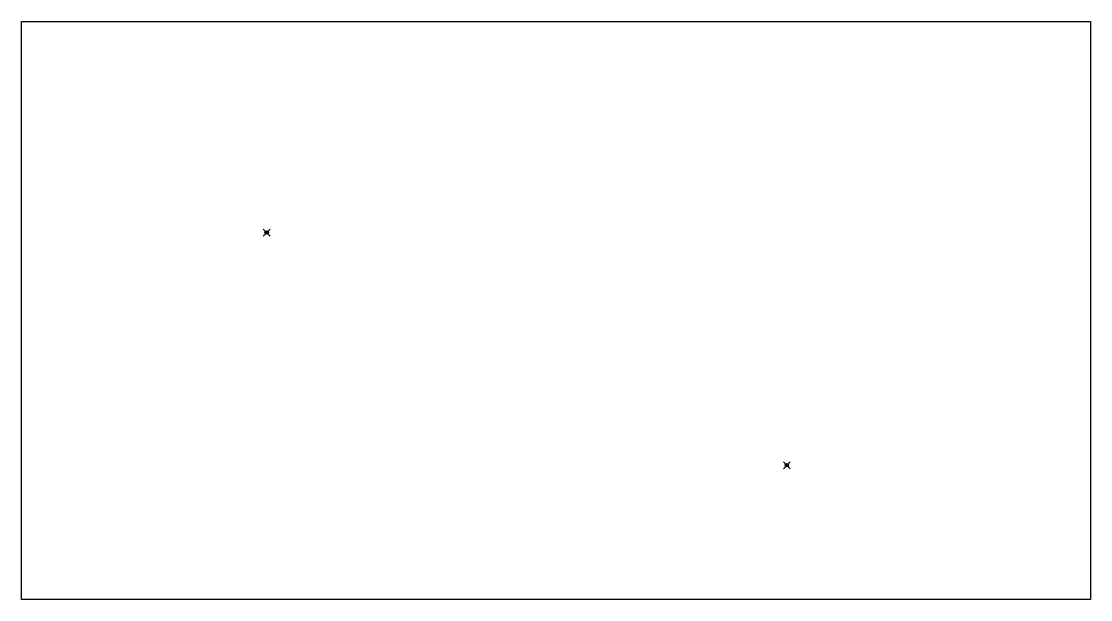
# Model space of a CAD drawing. Header units: metres. Extents: x 355172 to 355326, y 6657143 to 6657226.
import ezdxf

# ---------------------------------------------------------------- set-up
doc = ezdxf.new("R2010")
doc.units = ezdxf.units.M
doc.header["$PDMODE"] = 35
doc.header["$PDSIZE"] = 0.5
doc.layers.add('markings_instances', color=250, linetype='Continuous')

msp = doc.modelspace()

# ---------------------------------------------------------------- linework, layer by layer
at = {"layer": 'markings_instances'}
msp.add_lwpolyline([(355171.91, 6657226.17), (355325.91, 6657226.17), (355325.91, 6657142.96), (355171.91, 6657142.96)], close=True, dxfattribs=at)
for p in [(355207.24, 6657195.78, 12), (355282.15, 6657162.3, -5)]:
    msp.add_point(p, dxfattribs=at)

doc.saveas('drawing.dxf')
